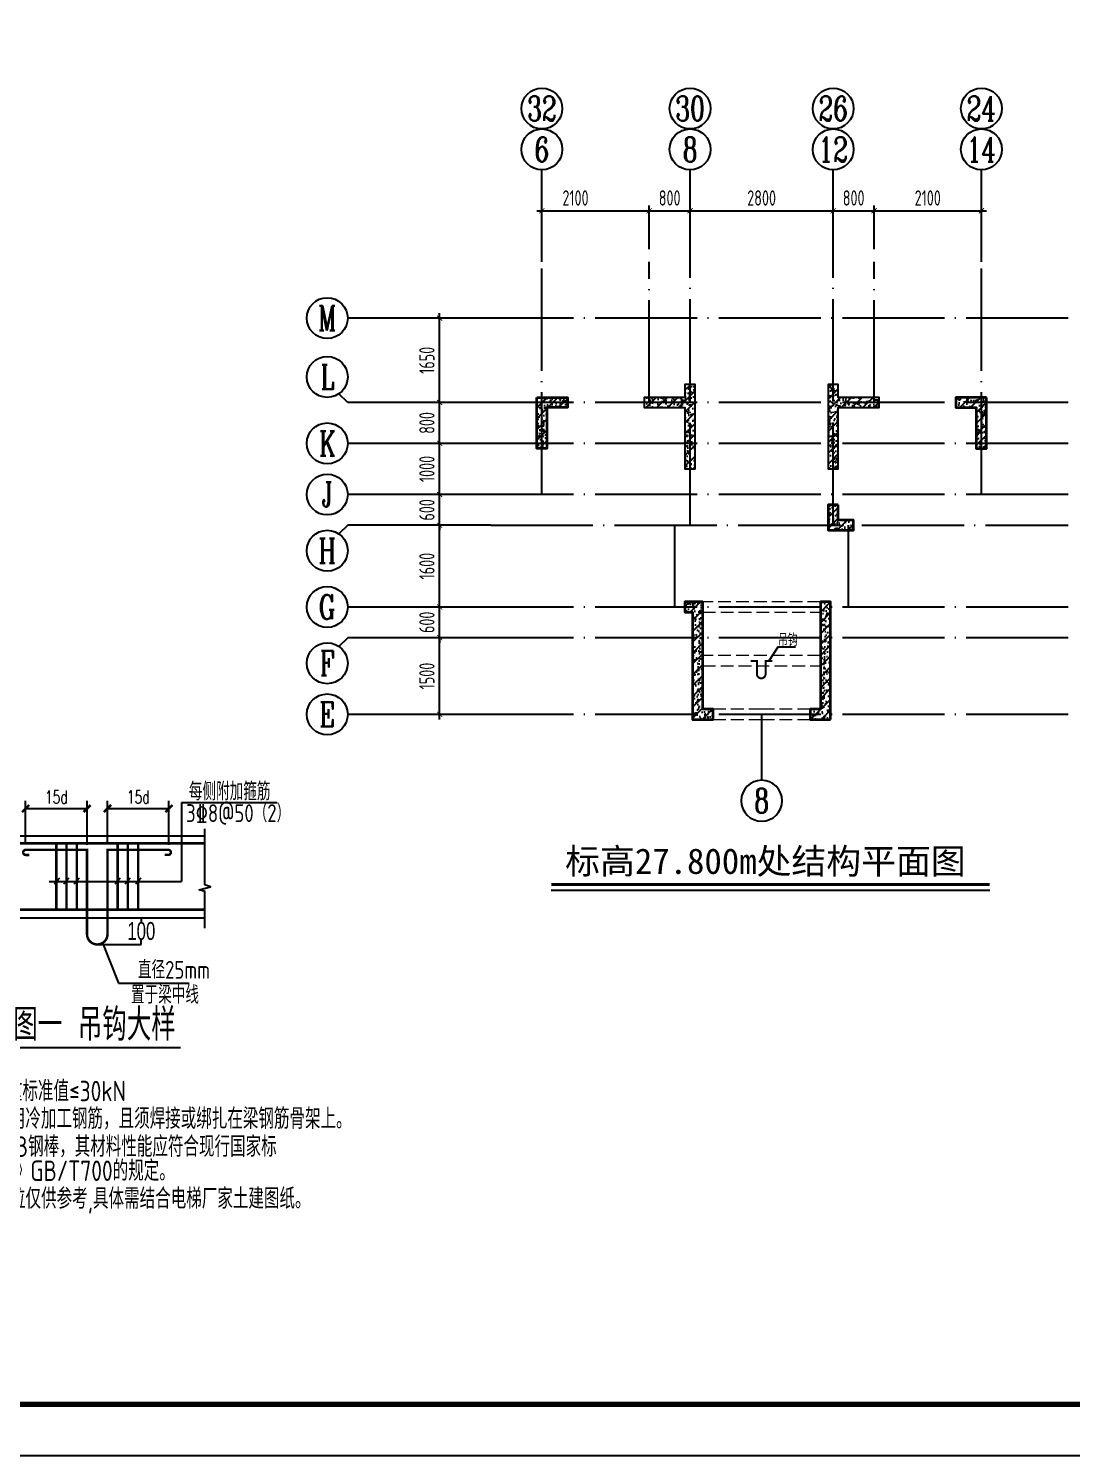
# Model space of a CAD drawing. Extents: x -1307975 to -76406, y -96289 to 379359.
# Drawn here: x -822397 to -801990, y -96289 to -68380 of the extents above; entities that cross this region are included whole.
import ezdxf
from ezdxf.enums import TextEntityAlignment as Align

# ---------------------------------------------------------------- set-up
doc = ezdxf.new("R2010")
doc.units = 0
doc.header["$LTSCALE"] = 1000
for name, pattern in [('__DASH', [0.35, 0.25, -0.1]), ('DASH', [0.35, 0.25, -0.1]), ('DOTE', [2.42, 2, -0.2, 0.02, -0.2])]:
    doc.linetypes.add(name, pattern=pattern)
doc.layers.get('0').update_dxf_attribs({"linetype": 'CONTINUOUS'})
doc.layers.get('DEFPOINTS').update_dxf_attribs({"linetype": 'CONTINUOUS'})
for name, color, linetype in [('-TK', 7, 'CONTINUOUS'), ('0p-标字', 7, 'CONTINUOUS'), ('0p-标注', 43, 'CONTINUOUS'), ('A-AXIS', 1, 'CONTINUOUS'), ('A-DOTE', 10, 'DOTE'), ('AXIS_NUM', 7, 'CONTINUOUS'), ('DIM', 2, 'CONTINUOUS'), ('S-L主梁线', 4, 'DASH'), ('S-Q墙填充', 252, 'CONTINUOUS'), ('S-Q墙实线', 6, 'CONTINUOUS'), ('S-Y一般标注', 3, 'CONTINUOUS'), ('S-Z柱填充', 252, 'CONTINUOUS'), ('S-Z柱实线', 6, 'CONTINUOUS'), ('S-引出线', 40, 'CONTINUOUS'), ('S-文字', 7, 'CONTINUOUS'), ('TEXT', 2, 'CONTINUOUS')]:
    doc.layers.add(name, color=color, linetype=linetype)
doc.styles.add('$2$X', font='romans0.shx', dxfattribs={"width": 0.7, "bigfont": 'hz00.shx'})
doc.styles.add('-宋体', font='', dxfattribs={"width": 0.7, "height": 300, "bigfont": '宋体.TTF'})
doc.styles.add('AHZTXT', font='atxt.shx', dxfattribs={"width": 0.7, "bigfont": 'ahztxt.shx'})
doc.styles.add('DIM_FONT', font='SIMPLEX.shx', dxfattribs={"width": 0.56})
doc.styles.add('TSSD_Axis', font='complex.shx', dxfattribs={"width": 0.7, "bigfont": 'hztxt.shx'})
doc.styles.add('TSSD_DIMENSION', font='Tssdeng.shx', dxfattribs={"width": 0.7, "bigfont": 'tssdchn.shx'})
doc.styles.add('TSSD_REIN', font='tssdeng.shx', dxfattribs={"width": 0.7, "height": 300, "bigfont": 'tssdchn.shx'})
doc.styles.get('-宋体').set_extended_font_data('SimSun')
doc.dimstyles.new('DIM梁定位100', dxfattribs={"dimtxt": 250, "dimasz": 100, "dimexe": 150, "dimexo": 100, "dimgap": 100, "dimtad": 1, "dimdec": 0, "dimdsep": 46, "dimtxsty": '$2$X', "dimblk": '$1$_archtick', "dimcen": 2.5, "dimclrd": 256, "dimclre": 256, "dimclrt": 7, "dimadec": 3, "dimazin": 0, "dimtfac": 1, "dimtdec": 0, "dimtix": 1, "dimtmove": 2, "dimatfit": 3, "dimldrblk": '$1$_archtick', "dimfxl": 1.25, "dimtolj": 1, "dimtzin": 0, "dimlwd": -1, "dimlwe": -1, "dimarcsym": 0})
doc.dimstyles.new('NORMAL', dxfattribs={"dimtxt": 0.18, "dimasz": 0.18, "dimexe": 0.18, "dimexo": 0.0625, "dimgap": 0.09, "dimtad": 0, "dimtih": 1, "dimtoh": 1, "dimdec": 4, "dimzin": 0, "dimdsep": 46, "dimtxsty": 'DIM_FONT', "dimcen": 0.09, "dimclrt": 4, "dimadec": 0, "dimazin": 0, "dimtfac": 1, "dimtdec": 4, "dimtofl": 0, "dimtmove": 2, "dimatfit": 3, "dimfxl": 1, "dimtolj": 1, "dimtzin": 0, "dimarcsym": 0})
doc.dimstyles.new('TSSD_100_100', dxfattribs={"dimtxt": 300, "dimasz": 100, "dimexe": 100, "dimexo": 250, "dimgap": 100, "dimtad": 1, "dimdec": 0, "dimzin": 0, "dimdsep": 46, "dimtxsty": 'TSSD_DIMENSION', "dimblk": 'ARCHTICK', "dimcen": 0, "dimdle": 100, "dimclrt": 7, "dimadec": 0, "dimazin": 0, "dimtfac": 1, "dimtdec": 0, "dimtix": 1, "dimtmove": 2, "dimatfit": 3, "dimldrblk": 'ARCHTICK', "dimfxl": 1, "dimtolj": 1, "dimtzin": 0, "dimarcsym": 0})
pattern_1 = [(50, (-799626.04, -30301.23), (215.17805, -18.82564), [22.5, -247.5]), (355, (-799626.04, -30301.23), (-41.6254, 225.6576), [18, -198]), (100.4514, (-799608.1, -30302.8), (173.5528, 206.8319), [19.1221, -210.3426]), (46.1842, (-799626.04, -30241.23), (320.1723, -49.6557), [33.75, -371.25]), (96.6356, (-799599.36, -30245.37), (280.3988, 292.2354), [28.683, -315.514]), (351.1842, (-799626.04, -30241.23), (280.3986, 292.2356), [27, -297]), (21, (-799596.04, -30256.23), (179.0721, -120.78567), [22.5, -247.5]), (326, (-799596.04, -30256.23), (72.9946, 217.545), [18, -198]), (71.4514, (-799581.12, -30266.3), (252.0668, 96.75915), [19.1221, -210.3426]), (37.5, (-799626.04, -30301.23), (3.64796, 99.86816), [0, -195.6, 0, -201, 0, -198.75]), (7.5, (-799626.04, -30301.23), (78.92086, 118.32351), [0, -114.6, 0, -191.1, 0, -75.75]), (327.5, (-799692.94, -30301.23), (160.14673, -6.76646), [0, -75, 0, -234, 0, -310.5]), (317.5, (-799722.94, -30301.23), (174.95585, 30.0315), [0, -97.5, 0, -155.4, 0, -220.5]), (45, (-799626.04, -30301.23), (-106.066, 106.066), [])]
pattern_2 = [(50, (-804887.88, 137734.85), (215.17805, -18.82564), [22.5, -247.5]), (355, (-804887.88, 137734.85), (-41.6254, 225.65764), [18, -198]), (100.4514, (-804869.94, 137733.28), (173.55281, 206.83186), [19.12206, -210.34263]), (46.1842, (-804887.88, 137794.85), (320.1723, -49.6557), [33.75, -371.25]), (96.6356, (-804861.2, 137790.7), (280.3988, 292.23536), [28.6831, -315.5139]), (351.1842, (-804887.88, 137794.85), (280.3986, 292.2356), [27, -297]), (21, (-804857.88, 137779.85), (179.07212, -120.78567), [22.5, -247.5]), (326, (-804857.88, 137779.85), (72.9946, 217.54501), [18, -198]), (71.4514, (-804842.95, 137769.78), (252.06679, 96.75915), [19.12206, -210.34263]), (37.5, (-804887.875, 137734.846), (3.647957, 99.868156), [0, -195.6, 0, -201, 0, -198.75]), (7.5, (-804887.88, 137734.85), (78.92086, 118.323514), [0, -114.6, 0, -191.1, 0, -75.75]), (327.5, (-804954.775, 137734.846), (160.14673, -6.766462), [0, -75, 0, -234, 0, -310.5]), (317.5, (-804984.78, 137734.85), (174.95585, 30.031495), [0, -97.5, 0, -155.4, 0, -220.5]), (45, (-804887.88, 137734.85), (-106.06602, 106.06602), [])]

# ---------------------------------------------------------------- blocks, each defined once
blk = doc.blocks.new('A1')
blk.add_lwpolyline([(0, 59400), (0, 0), (84100, 0), (84100, 59400)], close=True)
at = {"const_width": 100}
blk.add_lwpolyline([(2500, 58400), (2500, 1000), (83100, 1000), (83100, 58400)], close=True, dxfattribs=at)
blk = doc.blocks.new('ts_axno')
at = {"color": 0, "linetype": 'ByBlock', "lineweight": -2}
blk.add_circle((0, 0), 0.5, dxfattribs=at)
at = {"color": 0, "linetype": 'ByBlock', "lineweight": -2, "style": 'TSSD_Axis', "width": 0.7}
blk.add_attdef('A', text='', height=0.6, dxfattribs=at).set_placement((0, 0), align=Align.MIDDLE_CENTER)
blk = doc.blocks.new('_ArchTick')
at = {"color": 0, "linetype": 'ByBlock', "const_width": 0.15}
blk.add_lwpolyline([(-0.5, -0.5), (0.5, 0.5)], dxfattribs=at)
blk = doc.blocks.new('*D1059')
at = {"layer": 'DEFPOINTS', "color": 0, "transparency": 16777216}
for p in [(-810253, -71944), (-812353, -72944), (-810253, -72944)]:
    blk.add_point(p, dxfattribs=at)
at = {"layer": 'S-Y一般标注', "color": 0, "lineweight": -2, "transparency": 16777216}
for p, q in [((-812453, -71944), (-810153, -71944)), ((-812353, -72694), (-812353, -71844)), ((-810253, -72694), (-810253, -71844))]:
    blk.add_line(p, q, dxfattribs=at)
at = {"layer": 'S-Y一般标注', "color": 0, "lineweight": -2, "transparency": 16777216, "xscale": 100, "yscale": 100, "zscale": 100, "rotation": 180}
blk.add_blockref('_ArchTick', (-812353, -71944), dxfattribs=at)
at = {"layer": 'S-Y一般标注', "color": 0, "lineweight": -2, "transparency": 16777216, "xscale": 100, "yscale": 100, "zscale": 100}
blk.add_blockref('_ArchTick', (-810253, -71944), dxfattribs=at)
at = {"layer": 'S-Y一般标注', "color": 7, "transparency": 16777216, "insert": (-811695, -71694), "char_height": 300, "attachment_point": 5, "style": 'TSSD_DIMENSION'}
blk.add_mtext('\\A1;2100', dxfattribs=at)
blk = doc.blocks.new('*D1060')
at = {"layer": 'DEFPOINTS', "color": 0, "transparency": 16777216}
for p in [(-806653, -71944), (-809453, -72944), (-806653, -72944)]:
    blk.add_point(p, dxfattribs=at)
at = {"layer": 'S-Y一般标注', "color": 0, "lineweight": -2, "transparency": 16777216}
for p, q in [((-809553, -71944), (-806553, -71944)), ((-809453, -72694), (-809453, -71844)), ((-806653, -72694), (-806653, -71844))]:
    blk.add_line(p, q, dxfattribs=at)
at = {"layer": 'S-Y一般标注', "color": 0, "lineweight": -2, "transparency": 16777216, "xscale": 100, "yscale": 100, "zscale": 100, "rotation": 180}
blk.add_blockref('_ArchTick', (-809453, -71944), dxfattribs=at)
at = {"layer": 'S-Y一般标注', "color": 0, "lineweight": -2, "transparency": 16777216, "xscale": 100, "yscale": 100, "zscale": 100}
blk.add_blockref('_ArchTick', (-806653, -71944), dxfattribs=at)
at = {"layer": 'S-Y一般标注', "color": 7, "transparency": 16777216, "insert": (-808053, -71694), "char_height": 300, "attachment_point": 5, "style": 'TSSD_DIMENSION'}
blk.add_mtext('\\A1;2800', dxfattribs=at)
blk = doc.blocks.new('*D1061')
at = {"layer": 'DEFPOINTS', "color": 0, "transparency": 16777216}
for p in [(-805853, -71944), (-806653, -72944), (-805853, -72944)]:
    blk.add_point(p, dxfattribs=at)
at = {"layer": 'S-Y一般标注', "color": 0, "lineweight": -2, "transparency": 16777216}
for p, q in [((-806753, -71944), (-805753, -71944)), ((-806653, -72694), (-806653, -71844)), ((-805853, -72694), (-805853, -71844))]:
    blk.add_line(p, q, dxfattribs=at)
at = {"layer": 'S-Y一般标注', "color": 0, "lineweight": -2, "transparency": 16777216, "xscale": 100, "yscale": 100, "zscale": 100, "rotation": 180}
blk.add_blockref('_ArchTick', (-806653, -71944), dxfattribs=at)
at = {"layer": 'S-Y一般标注', "color": 0, "lineweight": -2, "transparency": 16777216, "xscale": 100, "yscale": 100, "zscale": 100}
blk.add_blockref('_ArchTick', (-805853, -71944), dxfattribs=at)
at = {"layer": 'S-Y一般标注', "color": 7, "transparency": 16777216, "insert": (-806253, -71694), "char_height": 300, "attachment_point": 5, "style": 'TSSD_DIMENSION'}
blk.add_mtext('\\A1;800', dxfattribs=at)
blk = doc.blocks.new('*D1062')
at = {"layer": 'DEFPOINTS', "color": 0, "transparency": 16777216}
for p in [(-814353, -80294), (-813353, -80294), (-813353, -81794)]:
    blk.add_point(p, dxfattribs=at)
at = {"layer": 'S-Y一般标注', "color": 0, "lineweight": -2, "transparency": 16777216}
for p, q in [((-813603, -80294), (-814453, -80294)), ((-814353, -81894), (-814353, -80194)), ((-813603, -81794), (-814453, -81794))]:
    blk.add_line(p, q, dxfattribs=at)
at = {"layer": 'S-Y一般标注', "color": 0, "lineweight": -2, "transparency": 16777216, "xscale": 100, "yscale": 100, "zscale": 100}
for p, rotation in [((-814353, -80294), 90), ((-814353, -81794), 270)]:
    blk.add_blockref('_ArchTick', p, dxfattribs=dict(at, rotation=rotation))
at = {"layer": 'S-Y一般标注', "color": 7, "transparency": 16777216, "insert": (-814603, -81044), "char_height": 300, "attachment_point": 5, "rotation": 90, "style": 'TSSD_DIMENSION'}
blk.add_mtext('\\A1;1500', dxfattribs=at)
blk = doc.blocks.new('*D1063')
at = {"layer": 'DEFPOINTS', "color": 0, "transparency": 16777216}
for p in [(-814353, -79694), (-813353, -79694), (-813353, -80294)]:
    blk.add_point(p, dxfattribs=at)
at = {"layer": 'S-Y一般标注', "color": 0, "lineweight": -2, "transparency": 16777216}
for p, q in [((-813603, -79694), (-814453, -79694)), ((-814353, -79694), (-814353, -79594)), ((-814353, -80294), (-814353, -79694)), ((-813603, -80294), (-814453, -80294)), ((-814353, -80294), (-814353, -80394))]:
    blk.add_line(p, q, dxfattribs=at)
at = {"layer": 'S-Y一般标注', "color": 0, "lineweight": -2, "transparency": 16777216, "xscale": 100, "yscale": 100, "zscale": 100}
for p, rotation in [((-814353, -79694), 270), ((-814353, -80294), 90)]:
    blk.add_blockref('_ArchTick', p, dxfattribs=dict(at, rotation=rotation))
at = {"layer": 'S-Y一般标注', "color": 7, "transparency": 16777216, "insert": (-814603, -79994), "char_height": 300, "attachment_point": 5, "rotation": 90, "style": 'TSSD_DIMENSION'}
blk.add_mtext('\\A1;600', dxfattribs=at)
blk = doc.blocks.new('*D1064')
at = {"layer": 'DEFPOINTS', "color": 0, "transparency": 16777216}
for p in [(-814353, -78094), (-813353, -78094), (-813353, -79694)]:
    blk.add_point(p, dxfattribs=at)
at = {"layer": 'S-Y一般标注', "color": 0, "lineweight": -2, "transparency": 16777216}
for p, q in [((-813603, -78094), (-814453, -78094)), ((-814353, -79794), (-814353, -77994)), ((-813603, -79694), (-814453, -79694))]:
    blk.add_line(p, q, dxfattribs=at)
at = {"layer": 'S-Y一般标注', "color": 0, "lineweight": -2, "transparency": 16777216, "xscale": 100, "yscale": 100, "zscale": 100}
for p, rotation in [((-814353, -78094), 90), ((-814353, -79694), 270)]:
    blk.add_blockref('_ArchTick', p, dxfattribs=dict(at, rotation=rotation))
at = {"layer": 'S-Y一般标注', "color": 7, "transparency": 16777216, "insert": (-814603, -78894), "char_height": 300, "attachment_point": 5, "rotation": 90, "style": 'TSSD_DIMENSION'}
blk.add_mtext('\\A1;1600', dxfattribs=at)
blk = doc.blocks.new('*D1065')
at = {"layer": 'DEFPOINTS', "color": 0, "transparency": 16777216}
for p in [(-814353, -77494), (-813353, -77494), (-813353, -78094)]:
    blk.add_point(p, dxfattribs=at)
at = {"layer": 'S-Y一般标注', "color": 0, "lineweight": -2, "transparency": 16777216}
for p, q in [((-813603, -77494), (-814453, -77494)), ((-814353, -77494), (-814353, -77394)), ((-814353, -78094), (-814353, -77494)), ((-813603, -78094), (-814453, -78094)), ((-814353, -78094), (-814353, -78194))]:
    blk.add_line(p, q, dxfattribs=at)
at = {"layer": 'S-Y一般标注', "color": 0, "lineweight": -2, "transparency": 16777216, "xscale": 100, "yscale": 100, "zscale": 100}
for p, rotation in [((-814353, -77494), 270), ((-814353, -78094), 90)]:
    blk.add_blockref('_ArchTick', p, dxfattribs=dict(at, rotation=rotation))
at = {"layer": 'S-Y一般标注', "color": 7, "transparency": 16777216, "insert": (-814603, -77794), "char_height": 300, "attachment_point": 5, "rotation": 90, "style": 'TSSD_DIMENSION'}
blk.add_mtext('\\A1;600', dxfattribs=at)
blk = doc.blocks.new('*D1066')
at = {"layer": 'DEFPOINTS', "color": 0, "transparency": 16777216}
for p in [(-814353, -76494), (-813353, -76494), (-813353, -77494)]:
    blk.add_point(p, dxfattribs=at)
at = {"layer": 'S-Y一般标注', "color": 0, "lineweight": -2, "transparency": 16777216}
for p, q in [((-814353, -77594), (-814353, -76394)), ((-813603, -76494), (-814453, -76494)), ((-813603, -77494), (-814453, -77494))]:
    blk.add_line(p, q, dxfattribs=at)
at = {"layer": 'S-Y一般标注', "color": 0, "lineweight": -2, "transparency": 16777216, "xscale": 100, "yscale": 100, "zscale": 100}
for p, rotation in [((-814353, -76494), 90), ((-814353, -77494), 270)]:
    blk.add_blockref('_ArchTick', p, dxfattribs=dict(at, rotation=rotation))
at = {"layer": 'S-Y一般标注', "color": 7, "transparency": 16777216, "insert": (-814603, -76994), "char_height": 300, "attachment_point": 5, "rotation": 90, "style": 'TSSD_DIMENSION'}
blk.add_mtext('\\A1;1000', dxfattribs=at)
blk = doc.blocks.new('*D1067')
at = {"layer": 'DEFPOINTS', "color": 0, "transparency": 16777216}
for p in [(-814353, -75694), (-813353, -75694), (-813353, -76494)]:
    blk.add_point(p, dxfattribs=at)
at = {"layer": 'S-Y一般标注', "color": 0, "lineweight": -2, "transparency": 16777216}
for p, q in [((-814353, -76594), (-814353, -75594)), ((-813603, -75694), (-814453, -75694)), ((-813603, -76494), (-814453, -76494))]:
    blk.add_line(p, q, dxfattribs=at)
at = {"layer": 'S-Y一般标注', "color": 0, "lineweight": -2, "transparency": 16777216, "xscale": 100, "yscale": 100, "zscale": 100}
for p, rotation in [((-814353, -75694), 90), ((-814353, -76494), 270)]:
    blk.add_blockref('_ArchTick', p, dxfattribs=dict(at, rotation=rotation))
at = {"layer": 'S-Y一般标注', "color": 7, "transparency": 16777216, "insert": (-814603, -76094), "char_height": 300, "attachment_point": 5, "rotation": 90, "style": 'TSSD_DIMENSION'}
blk.add_mtext('\\A1;800', dxfattribs=at)
blk = doc.blocks.new('*D1068')
at = {"layer": 'DEFPOINTS', "color": 0, "transparency": 16777216}
for p in [(-809453, -71944), (-810253, -72944), (-809453, -72944)]:
    blk.add_point(p, dxfattribs=at)
at = {"layer": 'S-Y一般标注', "color": 0, "lineweight": -2, "transparency": 16777216}
for p, q in [((-810353, -71944), (-809353, -71944)), ((-810253, -72694), (-810253, -71844)), ((-809453, -72694), (-809453, -71844))]:
    blk.add_line(p, q, dxfattribs=at)
at = {"layer": 'S-Y一般标注', "color": 0, "lineweight": -2, "transparency": 16777216, "xscale": 100, "yscale": 100, "zscale": 100, "rotation": 180}
blk.add_blockref('_ArchTick', (-810253, -71944), dxfattribs=at)
at = {"layer": 'S-Y一般标注', "color": 0, "lineweight": -2, "transparency": 16777216, "xscale": 100, "yscale": 100, "zscale": 100}
blk.add_blockref('_ArchTick', (-809453, -71944), dxfattribs=at)
at = {"layer": 'S-Y一般标注', "color": 7, "transparency": 16777216, "insert": (-809853, -71694), "char_height": 300, "attachment_point": 5, "style": 'TSSD_DIMENSION'}
blk.add_mtext('\\A1;800', dxfattribs=at)
blk = doc.blocks.new('*D1069')
at = {"layer": 'DEFPOINTS', "color": 0, "transparency": 16777216}
for p in [(-803753, -71944), (-805853, -72944), (-803753, -72944)]:
    blk.add_point(p, dxfattribs=at)
at = {"layer": 'S-Y一般标注', "color": 0, "lineweight": -2, "transparency": 16777216}
for p, q in [((-805953, -71944), (-803653, -71944)), ((-805853, -72694), (-805853, -71844)), ((-803753, -72694), (-803753, -71844))]:
    blk.add_line(p, q, dxfattribs=at)
at = {"layer": 'S-Y一般标注', "color": 0, "lineweight": -2, "transparency": 16777216, "xscale": 100, "yscale": 100, "zscale": 100, "rotation": 180}
blk.add_blockref('_ArchTick', (-805853, -71944), dxfattribs=at)
at = {"layer": 'S-Y一般标注', "color": 0, "lineweight": -2, "transparency": 16777216, "xscale": 100, "yscale": 100, "zscale": 100}
blk.add_blockref('_ArchTick', (-803753, -71944), dxfattribs=at)
at = {"layer": 'S-Y一般标注', "color": 7, "transparency": 16777216, "insert": (-804803, -71694), "char_height": 300, "attachment_point": 5, "style": 'TSSD_DIMENSION'}
blk.add_mtext('\\A1;2100', dxfattribs=at)
blk = doc.blocks.new('*D1070')
at = {"layer": 'DEFPOINTS', "color": 0, "transparency": 16777216}
for p in [(-814353, -74044), (-813353, -74044), (-813353, -75694)]:
    blk.add_point(p, dxfattribs=at)
at = {"layer": 'S-Y一般标注', "color": 0, "lineweight": -2, "transparency": 16777216}
for p, q in [((-814353, -75794), (-814353, -73944)), ((-813603, -74044), (-814453, -74044)), ((-813603, -75694), (-814453, -75694))]:
    blk.add_line(p, q, dxfattribs=at)
at = {"layer": 'S-Y一般标注', "color": 0, "lineweight": -2, "transparency": 16777216, "xscale": 100, "yscale": 100, "zscale": 100}
for p, rotation in [((-814353, -74044), 90), ((-814353, -75694), 270)]:
    blk.add_blockref('_ArchTick', p, dxfattribs=dict(at, rotation=rotation))
at = {"layer": 'S-Y一般标注', "color": 7, "transparency": 16777216, "insert": (-814603, -74869), "char_height": 300, "attachment_point": 5, "rotation": 90, "style": 'TSSD_DIMENSION'}
blk.add_mtext('\\A1;1650', dxfattribs=at)
blk = doc.blocks.new('*D383')
at = {"layer": '0p-标字', "color": 0, "lineweight": -2, "transparency": 16777216}
for p, q in [((-167958, -130280), (-167296, -130280)), ((-167296, -130280), (-167296, -130365)), ((-168158, -130801), (-167296, -130801)), ((-167296, -130801), (-167296, -130715))]:
    blk.add_line(p, q, dxfattribs=at)
at = {"layer": '0p-标字', "color": 0, "transparency": 16777216}
for points in [[(-167296, -130280), (-167296, -130280), (-167296, -130280)], [(-167296, -130801), (-167296, -130801), (-167296, -130801)]]:
    blk.add_solid(points, dxfattribs=at)
at = {"layer": 'DEFPOINTS', "color": 0, "transparency": 16777216}
for p in [(-167958, -130280), (-167296, -130280), (-168158, -130801)]:
    blk.add_point(p, dxfattribs=at)
at = {"layer": '0p-标字', "color": 4, "transparency": 16777216, "insert": (-167296, -130540), "char_height": 350, "attachment_point": 5, "style": 'AHZTXT'}
blk.add_mtext('\\A1;100', dxfattribs=at)
blk = doc.blocks.new('$1$_archtick')
at = {"const_width": 0.5}
blk.add_lwpolyline([(-0.7, -0.7), (0.7, 0.7)], dxfattribs=at)
blk = doc.blocks.new('*D384')
at = {"layer": '0p-标注', "transparency": 16777216}
for p, q in [((-169560, -128849), (-169560, -127993)), ((-168358, -128850), (-168358, -127993)), ((-169560, -128143), (-168358, -128143))]:
    blk.add_line(p, q, dxfattribs=at)
at = {"layer": 'DEFPOINTS', "color": 0, "transparency": 16777216}
for p in [(-168358, -128143), (-169560, -128949), (-168358, -128950)]:
    blk.add_point(p, dxfattribs=at)
at = {"layer": '0p-标注', "transparency": 16777216, "xscale": 100, "yscale": 100, "zscale": 100, "rotation": 180}
blk.add_blockref('$1$_archtick', (-169560, -128143), dxfattribs=at)
at = {"layer": '0p-标注', "transparency": 16777216, "xscale": 100, "yscale": 100, "zscale": 100}
blk.add_blockref('$1$_archtick', (-168358, -128143), dxfattribs=at)
at = {"layer": '0p-标注', "color": 7, "transparency": 16777216, "insert": (-168959, -127918), "char_height": 250, "attachment_point": 5, "style": '$2$X'}
blk.add_mtext('\\A1;15d', dxfattribs=at)
blk = doc.blocks.new('*D385')
at = {"layer": '0p-标注', "transparency": 16777216}
for p, q in [((-167958, -128849), (-167958, -127993)), ((-166756, -128850), (-166756, -127993)), ((-167958, -128143), (-166756, -128143))]:
    blk.add_line(p, q, dxfattribs=at)
at = {"layer": 'DEFPOINTS', "color": 0, "transparency": 16777216}
for p in [(-166756, -128143), (-167958, -128949), (-166756, -128950)]:
    blk.add_point(p, dxfattribs=at)
at = {"layer": '0p-标注', "transparency": 16777216, "xscale": 100, "yscale": 100, "zscale": 100, "rotation": 180}
blk.add_blockref('$1$_archtick', (-167958, -128143), dxfattribs=at)
at = {"layer": '0p-标注', "transparency": 16777216, "xscale": 100, "yscale": 100, "zscale": 100}
blk.add_blockref('$1$_archtick', (-166756, -128143), dxfattribs=at)
at = {"layer": '0p-标注', "color": 7, "transparency": 16777216, "insert": (-167357, -127918), "char_height": 250, "attachment_point": 5, "style": '$2$X'}
blk.add_mtext('\\A1;15d', dxfattribs=at)
blk = doc.blocks.new('20210810.16093829')
at = {"layer": '0p-标字', "color": 1}
for p, q in [((6000.40859, 7975.87228), (7870.56457, 7975.87228)), ((6000.40859, 7975.87228), (6000.40859, 6434.21455)), ((2266.50612, 7322.48407), (6457.76552, 7322.48407)), ((3413.08729, 6434.21455), (6000.40859, 6434.21455)), ((3514.78155, 6384.76322), (3620.68501, 6502.96611)), ((3701.22216, 6384.76322), (3807.12563, 6502.96611)), ((3901.22216, 6384.76322), (4007.12563, 6502.96611)), ((4701.22216, 6384.76322), (4807.12563, 6502.96611)), ((4901.22216, 6384.76322), (5007.12563, 6502.96611)), ((5109.67416, 6384.76322), (5215.57763, 6502.96611)), ((2266.50612, 5722.48407), (6457.76552, 5722.48407)), ((4457.24154, 5229.84358), (4772.72668, 4447.02019)), ((4772.72668, 4447.02019), (6151.02435, 4447.02019))]:
    blk.add_line(p, q, dxfattribs=at)
for points in [[(2266.50612, 5498.4886), (2266.50612, 6236.34762), (2156.50612, 6271.34762), (2376.50612, 6331.34762), (2266.50612, 6366.34762), (2266.50612, 7462.48407)], [(6457.76552, 5521.47859), (6457.76552, 6236.34762), (6347.76552, 6271.34762), (6567.76552, 6331.34762), (6457.76552, 6366.34762), (6457.76552, 7462.48407)]]:
    blk.add_lwpolyline(points, dxfattribs=at)
at = {"layer": '0p-标字'}
for points, const_width in [([(6457.76552, 7177.90655), (2266.50612, 7177.90655)], 48.6), ([(4153.97991, 5401.29618), (4153.97991, 7051.92946), (2951.96496, 7052.70409)], 48.6), ([(3553.97991, 5881.62742), (3553.97991, 7177.90655)], 48.6), ([(3753.97991, 5881.62742), (3753.97991, 7177.90655)], 48.6), ([(3953.97991, 5881.62742), (3953.97991, 7177.90655)], 48.6), ([(4553.97991, 5401.29618), (4553.97991, 7051.92946), (5744.30571, 7052.87429)], 48.6), ([(4753.97991, 5881.62742), (4753.97991, 7177.90655)], 48.6), ([(4953.97991, 5881.62742), (4953.97991, 7177.90655)], 48.6), ([(5153.97991, 5881.62742), (5153.97991, 7177.90655)], 48.6), ([(5673.57267, 6952.87429), (5744.30571, 6952.87429)], 48.6), ([(3024.71295, 6951.92946), (2953.97991, 6951.92946)], 48.6), ([(6457.76552, 5881.62742), (2266.50612, 5881.62742)], 48.6), ([(5985.42139, 3184.72529), (2656.02737, 3184.72529)], 40)]:
    blk.add_lwpolyline(points, dxfattribs=dict(at, const_width=const_width))
at = {"layer": '0p-标字', "const_width": 48.6}
for points in [[(2953.97991, 7051.92946, 1), (2953.97991, 6951.92946)], [(5744.30571, 6952.87429, 1), (5744.30571, 7052.87429)], [(4153.97991, 5401.29618, 1), (4553.97991, 5401.29618)]]:
    blk.add_lwpolyline(points, format="xyb", dxfattribs=at)
at = {"layer": '0p-标字', "style": 'TSSD_REIN', "width": 0.8}
for s, height, p in [('每侧附加箍筋 ', 350, (6147.06507, 8020.74429)), ('3%%1328@50（2）', 350, (6090.82149, 7594.06875)), ('直径25mm', 350, (5149.58409, 4530.27781)), ('置于梁中线', 350, (5013.85968, 4042.24912)), ('图一 吊钩大样', 630, (2710.73088, 3318.88252)), ('1、本大样适用于吊重标准值≤30kN', 400, (0.95031, 2134.06157)), ('2、吊钩钢筋不得采用冷加工钢筋，且须焊接或绑扎在梁钢筋骨架上。', 400, (2.48862, 1594.02407)), ('吊钩采用Q235B钢棒，其材料性能应符合现行国家标', 400, (612.3984, 1047.31317)), ('准《碳素结构钢》GB/T700的规定。', 400, (612.3984, 575.30049)), ('3、吊钩梁位置及定位仅供参考,具体需结合电梯厂家土建图纸。', 400, (0, 30.76923))]:
    blk.add_text(s, height=height, dxfattribs=at).set_placement(p)
at = {"layer": '0p-标字', "color": 1}
dim = blk.add_linear_dim(base=(5216.15346, 5722.48407), p1=(4353.97991, 5201.29618), p2=(4553.97991, 5722.48407), angle=90, text='100', dimstyle='NORMAL', override={"dimtxt": 350, "dimlfac": 0.25, "dimtxsty": 'AHZTXT', "dimse1": 0}, dxfattribs=at)
dim.commit()
dim.dimension.update_dxf_attribs({"geometry": '*D383', "text_midpoint": (5216.15346, 5461.89013), "insert": (172512.34237, 136002.14029)})
at = {"layer": '0p-标注'}
for base, p1, p2, picture, middle in [((4153.97991, 7859.45643), (2951.96496, 7052.70409), (4153.97991, 7051.92946), '*D384', (3552.97243, 8084.45643)), ((5755.99486, 7859.45643), (4553.97991, 7052.70409), (5755.99486, 7051.92946), '*D385', (5154.98738, 8084.45643))]:
    dim = blk.add_linear_dim(base=base, p1=p1, p2=p2, text='15d', dimstyle='DIM梁定位100', dxfattribs=at)
    dim.commit()
    dim.dimension.update_dxf_attribs({"geometry": picture, "text_midpoint": middle, "insert": (172512.34237, 136002.14029)})

msp = doc.modelspace()

# ---------------------------------------------------------------- hatches: boundary and pattern name
at = {"layer": 'S-Q墙填充'}
h = msp.add_hatch(dxfattribs=at)
h.set_pattern_fill('ARMORED', color=252, scale=30, style=0)
h.set_pattern_definition(pattern_2)
h.paths.add_polyline_path([(-809352.78, -75694.27), (-809352.78, -75344.27), (-809552.78, -75344.27), (-809552.78, -75594.27), (-810352.9, -75594.27), (-810352.9, -75794.27), (-809552.78, -75794.27), (-809552.78, -76994.27), (-809352.78, -76994.27)])
h = msp.add_hatch(dxfattribs=at)
h.set_pattern_fill('ARMORED', color=252, scale=30, style=0)
h.set_pattern_definition(pattern_2)
h.paths.add_polyline_path([(-806752.78, -75694.27), (-806752.78, -76994.27), (-806552.78, -76994.27), (-806552.78, -75794.27), (-805753.17, -75794.27), (-805753.17, -75594.27), (-806552.78, -75594.27), (-806552.78, -75344.27), (-806752.78, -75344.27)])
h = msp.add_hatch(dxfattribs=at)
h.set_pattern_fill('ARMORED', color=252, scale=30, style=0)
h.set_pattern_definition(pattern_1)
h.paths.add_polyline_path([(-812452.78, -75594.27), (-811852.86, -75594.27), (-811852.86, -75794.27), (-812252.78, -75794.27), (-812252.78, -76594.27), (-812452.78, -76594.27)])
h = msp.add_hatch(dxfattribs=at)
h.set_pattern_fill('ARMORED', color=252, scale=30, style=0)
h.set_pattern_definition(pattern_1)
h.paths.add_polyline_path([(-803652.78, -75594.27), (-804252.69, -75594.27), (-804252.69, -75794.27), (-803852.78, -75794.27), (-803852.78, -76594.27), (-803652.78, -76594.27)])
h = msp.add_hatch(dxfattribs=at)
h.set_pattern_fill('ARMORED', color=252, scale=30, style=0)
h.set_pattern_definition(pattern_1)
h.paths.add_polyline_path([(-809202.78, -79594.27), (-809552.78, -79594.27), (-809552.78, -79794.27), (-809402.78, -79794.27), (-809402.78, -80294.27), (-809402.78, -80744.27), (-809402.78, -81894.27), (-809002.78, -81894.27), (-809002.78, -81694.27), (-809202.78, -81694.27), (-809202.78, -80744.27), (-809202.78, -80294.27)])
h = msp.add_hatch(dxfattribs=at)
h.set_pattern_fill('ARMORED', color=252, scale=30, style=0)
h.set_pattern_definition(pattern_1)
h.paths.add_polyline_path([(-806702.78, -81894.27), (-806702.78, -80744.27), (-806702.78, -80294.27), (-806702.78, -79594.27), (-806902.78, -79594.27), (-806902.78, -80294.27), (-806902.78, -80744.27), (-806902.78, -81694.27), (-807102.78, -81694.27), (-807102.78, -81894.27)])
at = {"layer": 'S-Z柱填充'}
h = msp.add_hatch(dxfattribs=at)
h.set_pattern_fill('ARMORED', color=252, scale=30, style=0)
h.set_pattern_definition(pattern_1)
h.paths.add_polyline_path([(-806552.78, -77694), (-806752.78, -77694), (-806752.78, -78194), (-806252.78, -78194), (-806252.78, -77994), (-806552.78, -77994)])

# ---------------------------------------------------------------- linework, layer by layer
at = {"layer": 'A-AXIS'}
for p, q in [((-812352.78, -72944.39), (-812352.78, -71144.39)), ((-809452.78, -72944.39), (-809452.78, -71144.39)), ((-806652.78, -72944.39), (-806652.78, -71144.39)), ((-803752.78, -72944.39), (-803752.78, -71144.39)), ((-813352.78, -74044.27), (-816152.78, -74044.27)), ((-816152.78, -75694.27), (-816324.39, -75522.66)), ((-813352.78, -75694.27), (-816152.78, -75694.27)), ((-813352.78, -76494.27), (-816152.78, -76494.27)), ((-813352.78, -77494.27), (-816152.78, -77494.27)), ((-816152.78, -78094), (-816324.39, -78265.61)), ((-813352.78, -78094), (-816152.78, -78094)), ((-813352.78, -79694.27), (-816152.78, -79694.27)), ((-816152.78, -80294.27), (-816324.39, -80465.88)), ((-813352.78, -80294.27), (-816152.78, -80294.27)), ((-813352.78, -81794.27), (-816152.78, -81794.27))]:
    msp.add_line(p, q, dxfattribs=at)
at = {"layer": 'A-DOTE'}
for p, q in [((-812352.78, -77494.27), (-812352.78, -72944.39)), ((-810252.78, -75694.27), (-810252.78, -72944.39)), ((-809452.78, -78094), (-809452.78, -72944.39)), ((-806652.78, -78094), (-806652.78, -72944.39)), ((-805852.78, -75694.27), (-805852.78, -72944.39)), ((-803752.78, -77494.27), (-803752.78, -72944.39)), ((-802052.78, -74044.27), (-813352.78, -74044.27)), ((-802052.78, -75694.27), (-813352.78, -75694.27)), ((-802052.78, -76494.27), (-813352.78, -76494.27)), ((-802052.78, -77494.27), (-813352.78, -77494.27)), ((-813352.78, -78094), (-802052.78, -78094)), ((-809752.78, -79694.27), (-809752.78, -78094.27)), ((-806352.78, -79694.27), (-806352.78, -78094.27)), ((-802052.78, -79694.27), (-813352.78, -79694.27)), ((-802052.78, -80294.27), (-813352.78, -80294.27)), ((-802052.78, -81794.27), (-813352.78, -81794.27)), ((-808052.78, -81794.27), (-808052.78, -83082.83))]:
    msp.add_line(p, q, dxfattribs=at)
at = {"layer": 'DIM', "const_width": 40}
msp.add_lwpolyline([(-807843.53, -80750.06), (-807975.32, -80750.06), (-807975.32, -81003.82, -1), (-808145.46, -81003.82), (-808145.46, -80748.83), (-808269.95, -80748.83)], format="xyb", dxfattribs=at)
at = {"layer": 'S-L主梁线', "linetype": '__DASH', "lineweight": 18}
for p, q in [((-806902.78, -79594.27), (-809202.78, -79594.27)), ((-809202.78, -79794.27), (-806902.78, -79794.27)), ((-806902.78, -80644.27), (-809202.78, -80644.27)), ((-809202.78, -80844.27), (-806902.78, -80844.27)), ((-808052.77, -81694.27), (-809002.78, -81694.27)), ((-807102.78, -81694.27), (-808052.77, -81694.27)), ((-809002.78, -81894.27), (-808052.78, -81894.27)), ((-808052.76, -81894.27), (-807102.78, -81894.27))]:
    msp.add_line(p, q, dxfattribs=at)
at = {"layer": 'S-Q墙实线'}
msp.add_lwpolyline([(-809352.78, -75694.27), (-809352.78, -75344.27), (-809552.78, -75344.27), (-809552.78, -75594.27), (-810352.9, -75594.27), (-810352.9, -75794.27), (-809552.78, -75794.27), (-809552.78, -76994.27), (-809352.78, -76994.27), (-809352.78, -75694.27)], dxfattribs=at)
msp.add_lwpolyline([(-806752.78, -75694.27), (-806752.78, -76994.27), (-806552.78, -76994.27), (-806552.78, -75794.27), (-805753.17, -75794.27), (-805753.17, -75594.27), (-806552.78, -75594.27), (-806552.78, -75344.27), (-806752.78, -75344.27)], close=True, dxfattribs=at)
at = {"layer": 'S-Q墙实线', "lineweight": 35}
for points in [[(-812452.78, -75594.27), (-811852.86, -75594.27), (-811852.86, -75794.27), (-812252.78, -75794.27), (-812252.78, -76594.27), (-812452.78, -76594.27)], [(-803652.78, -75594.27), (-804252.69, -75594.27), (-804252.69, -75794.27), (-803852.78, -75794.27), (-803852.78, -76594.27), (-803652.78, -76594.27)], [(-809202.78, -79594.27), (-809552.78, -79594.27), (-809552.78, -79794.27), (-809402.78, -79794.27), (-809402.78, -80294.27), (-809402.78, -80744.27), (-809402.78, -81894.27), (-809002.78, -81894.27), (-809002.78, -81694.27), (-809202.78, -81694.27), (-809202.78, -80744.27), (-809202.78, -80294.27)], [(-806702.78, -81894.27), (-806702.78, -80744.27), (-806702.78, -80294.27), (-806702.78, -79594.27), (-806902.78, -79594.27), (-806902.78, -80294.27), (-806902.78, -80744.27), (-806902.78, -81694.27), (-807102.78, -81694.27), (-807102.78, -81894.27)]]:
    msp.add_lwpolyline(points, close=True, dxfattribs=at)
at = {"layer": 'S-Z柱实线', "lineweight": 35}
msp.add_lwpolyline([(-806552.78, -77694), (-806752.78, -77694), (-806752.78, -78194), (-806252.78, -78194), (-806252.78, -77994), (-806552.78, -77994)], close=True, dxfattribs=at)
at = {"layer": 'S-引出线'}
msp.add_lwpolyline([(-807909.42, -80750.06), (-807727.96, -80470.84), (-807389.87, -80470.84)], dxfattribs=at)
at = {"layer": 'S-引出线', "color": 3, "const_width": 56}
msp.add_lwpolyline([(-812169.49, -85121.12), (-803588.46, -85121.12)], dxfattribs=at)
at = {"layer": 'S-引出线', "color": 3}
msp.add_lwpolyline([(-812169.49, -85233.12), (-803588.46, -85233.12)], dxfattribs=at)

# ---------------------------------------------------------------- block references
at = {"layer": '-TK'}
msp.add_blockref('A1', (-873582.49, -96288.52), dxfattribs=at)
at = {"layer": 'A-AXIS'}
ref = msp.add_blockref('ts_axno', (-812352.78, -69944.39), dxfattribs=dict(at, xscale=800, yscale=800, zscale=800))
ref.add_attrib('5', '32', dxfattribs={"layer": 'AXIS_NUM', "height": 480, "style": 'TSSD_Axis', "width": 0.7}).set_placement((-812352.78, -69944.39), align=Align.MIDDLE_CENTER)
ref = msp.add_blockref('ts_axno', (-809452.78, -69944.39), dxfattribs=dict(at, xscale=800, yscale=800, zscale=800))
ref.add_attrib('6', '30', dxfattribs={"layer": 'AXIS_NUM', "height": 480, "style": 'TSSD_Axis', "width": 0.7}).set_placement((-809452.78, -69944.39), align=Align.MIDDLE_CENTER)
ref = msp.add_blockref('ts_axno', (-806652.78, -69944.39), dxfattribs=dict(at, xscale=800, yscale=800, zscale=800))
ref.add_attrib('7', '26', dxfattribs={"layer": 'AXIS_NUM', "height": 480, "style": 'TSSD_Axis', "width": 0.7}).set_placement((-806652.78, -69944.39), align=Align.MIDDLE_CENTER)
ref = msp.add_blockref('ts_axno', (-803752.78, -69944.39), dxfattribs=dict(at, xscale=800, yscale=800, zscale=800))
ref.add_attrib('8', '24', dxfattribs={"layer": 'AXIS_NUM', "height": 480, "style": 'TSSD_Axis', "width": 0.7}).set_placement((-803752.78, -69944.39), align=Align.MIDDLE_CENTER)
ref = msp.add_blockref('ts_axno', (-812352.78, -70744.39), dxfattribs=dict(at, xscale=800, yscale=800, zscale=800))
ref.add_attrib('5', '6', dxfattribs={"layer": 'AXIS_NUM', "height": 480, "style": 'TSSD_Axis', "width": 0.7}).set_placement((-812352.78, -70744.39), align=Align.MIDDLE_CENTER)
ref = msp.add_blockref('ts_axno', (-809452.78, -70744.39), dxfattribs=dict(at, xscale=800, yscale=800, zscale=800))
ref.add_attrib('6', '8', dxfattribs={"layer": 'AXIS_NUM', "height": 480, "style": 'TSSD_Axis', "width": 0.7}).set_placement((-809452.78, -70744.39), align=Align.MIDDLE_CENTER)
ref = msp.add_blockref('ts_axno', (-806652.78, -70744.39), dxfattribs=dict(at, xscale=800, yscale=800, zscale=800))
ref.add_attrib('7', '12', dxfattribs={"layer": 'AXIS_NUM', "height": 480, "style": 'TSSD_Axis', "width": 0.7}).set_placement((-806652.78, -70744.39), align=Align.MIDDLE_CENTER)
ref = msp.add_blockref('ts_axno', (-803752.78, -70744.39), dxfattribs=dict(at, xscale=800, yscale=800, zscale=800))
ref.add_attrib('8', '14', dxfattribs={"layer": 'AXIS_NUM', "height": 480, "style": 'TSSD_Axis', "width": 0.7}).set_placement((-803752.78, -70744.39), align=Align.MIDDLE_CENTER)
ref = msp.add_blockref('ts_axno', (-816552.78, -74044.27), dxfattribs=dict(at, xscale=800, yscale=800, zscale=800))
ref.add_attrib('G', 'M', dxfattribs={"layer": 'AXIS_NUM', "height": 480, "style": 'TSSD_Axis', "width": 0.7}).set_placement((-816552.78, -74044.27), align=Align.MIDDLE_CENTER)
ref = msp.add_blockref('ts_axno', (-816552.78, -75194.27), dxfattribs=dict(at, xscale=800, yscale=800, zscale=800))
ref.add_attrib('G', 'L', dxfattribs={"layer": 'AXIS_NUM', "height": 480, "style": 'TSSD_Axis', "width": 0.7}).set_placement((-816552.78, -75194.27), align=Align.MIDDLE_CENTER)
ref = msp.add_blockref('ts_axno', (-816552.78, -76494.27), dxfattribs=dict(at, xscale=800, yscale=800, zscale=800))
ref.add_attrib('G', 'K', dxfattribs={"layer": 'AXIS_NUM', "height": 480, "style": 'TSSD_Axis', "width": 0.7}).set_placement((-816552.78, -76494.27), align=Align.MIDDLE_CENTER)
ref = msp.add_blockref('ts_axno', (-816552.78, -77494.27), dxfattribs=dict(at, xscale=800, yscale=800, zscale=800))
ref.add_attrib('G', 'J', dxfattribs={"layer": 'AXIS_NUM', "height": 480, "style": 'TSSD_Axis', "width": 0.7}).set_placement((-816552.78, -77494.27), align=Align.MIDDLE_CENTER)
ref = msp.add_blockref('ts_axno', (-816552.78, -78594), dxfattribs=dict(at, xscale=800, yscale=800, zscale=800))
ref.add_attrib('C', 'H', dxfattribs={"layer": 'AXIS_NUM', "height": 480, "style": 'TSSD_Axis', "width": 0.7}).set_placement((-816552.78, -78594), align=Align.MIDDLE_CENTER)
ref = msp.add_blockref('ts_axno', (-816552.78, -79694.27), dxfattribs=dict(at, xscale=800, yscale=800, zscale=800))
ref.add_attrib('D', 'G', dxfattribs={"layer": 'AXIS_NUM', "height": 480, "style": 'TSSD_Axis', "width": 0.7}).set_placement((-816552.78, -79694.27), align=Align.MIDDLE_CENTER)
ref = msp.add_blockref('ts_axno', (-816552.78, -80794.27), dxfattribs=dict(at, xscale=800, yscale=800, zscale=800))
ref.add_attrib('C', 'F', dxfattribs={"layer": 'AXIS_NUM', "height": 480, "style": 'TSSD_Axis', "width": 0.7}).set_placement((-816552.78, -80794.27), align=Align.MIDDLE_CENTER)
ref = msp.add_blockref('ts_axno', (-816552.78, -81794.27), dxfattribs=dict(at, xscale=800, yscale=800, zscale=800))
ref.add_attrib('B', 'E', dxfattribs={"layer": 'AXIS_NUM', "height": 480, "style": 'TSSD_Axis', "width": 0.7}).set_placement((-816552.78, -81794.27), align=Align.MIDDLE_CENTER)
ref = msp.add_blockref('ts_axno', (-808052.78, -83482.83), dxfattribs=dict(at, xscale=-800, yscale=800, zscale=800, rotation=180))
ref.add_attrib('6', '8', dxfattribs={"layer": 'AXIS_NUM', "height": 480, "style": 'TSSD_Axis', "width": 0.7}).set_placement((-808052.78, -83482.83), align=Align.MIDDLE_CENTER)
at = {"layer": 'TEXT'}
msp.add_blockref('20210810.16093829', (-825406.7, -91495.16), dxfattribs=at)

# ---------------------------------------------------------------- texts
at = {"layer": 'S-文字', "style": 'TSSD_DIMENSION', "width": 0.7}
msp.add_text('吊钩', height=250, dxfattribs=at).set_placement((-807732.07, -80464.41, 0))
at = {"layer": 'S-文字', "style": '-宋体'}
msp.add_text('标高27.800m处结构平面图', height=500, dxfattribs=at).set_placement((-811897, -84914.6))

# ---------------------------------------------------------------- dimensions: what is measured, and where the dimension line sits
at = {"layer": 'S-Y一般标注'}
dim = msp.add_linear_dim(base=(-810252.78, -71944.39), p1=(-812352.78, -72944.39), p2=(-810252.78, -72944.39), dimstyle='TSSD_100_100', dxfattribs=at)
dim.commit()
dim.dimension.update_dxf_attribs({"geometry": '*D1059', "text_midpoint": (-811694.7, -71694.39), "dimtype": 160})
for base, p1, p2, picture, middle in [((-809452.78, -71944.39), (-810252.78, -72944.39), (-809452.78, -72944.39), '*D1068', (-809852.78, -71694.39)), ((-806652.78, -71944.39), (-809452.78, -72944.39), (-806652.78, -72944.39), '*D1060', (-808052.78, -71694.39)), ((-805852.78, -71944.39), (-806652.78, -72944.39), (-805852.78, -72944.39), '*D1061', (-806252.78, -71694.39)), ((-803752.78, -71944.39), (-805852.78, -72944.39), (-803752.78, -72944.39), '*D1069', (-804802.78, -71694.39))]:
    dim = msp.add_linear_dim(base=base, p1=p1, p2=p2, dimstyle='TSSD_100_100', dxfattribs=at)
    dim.commit()
    dim.dimension.update_dxf_attribs({"geometry": picture, "text_midpoint": middle})
for base, p1, p2, picture, middle in [((-814352.78, -74044.27), (-813352.78, -75694.27), (-813352.78, -74044.27), '*D1070', (-814602.78, -74869.27)), ((-814352.78, -75694.27), (-813352.78, -76494.27), (-813352.78, -75694.27), '*D1067', (-814602.78, -76094.27)), ((-814352.78, -76494.27), (-813352.78, -77494.27), (-813352.78, -76494.27), '*D1066', (-814602.78, -76994.27)), ((-814352.78, -77494.27), (-813352.78, -78094), (-813352.78, -77494.27), '*D1065', (-814602.78, -77794.13)), ((-814352.78, -78094), (-813352.78, -79694.27), (-813352.78, -78094), '*D1064', (-814602.78, -78894.13)), ((-814352.78, -79694.27), (-813352.78, -80294.27), (-813352.78, -79694.27), '*D1063', (-814602.78, -79994.27)), ((-814352.78, -80294.27), (-813352.78, -81794.27), (-813352.78, -80294.27), '*D1062', (-814602.78, -81044.27))]:
    dim = msp.add_linear_dim(base=base, p1=p1, p2=p2, angle=90, dimstyle='TSSD_100_100', dxfattribs=at)
    dim.commit()
    dim.dimension.update_dxf_attribs({"geometry": picture, "text_midpoint": middle})

doc.saveas('drawing.dxf')
